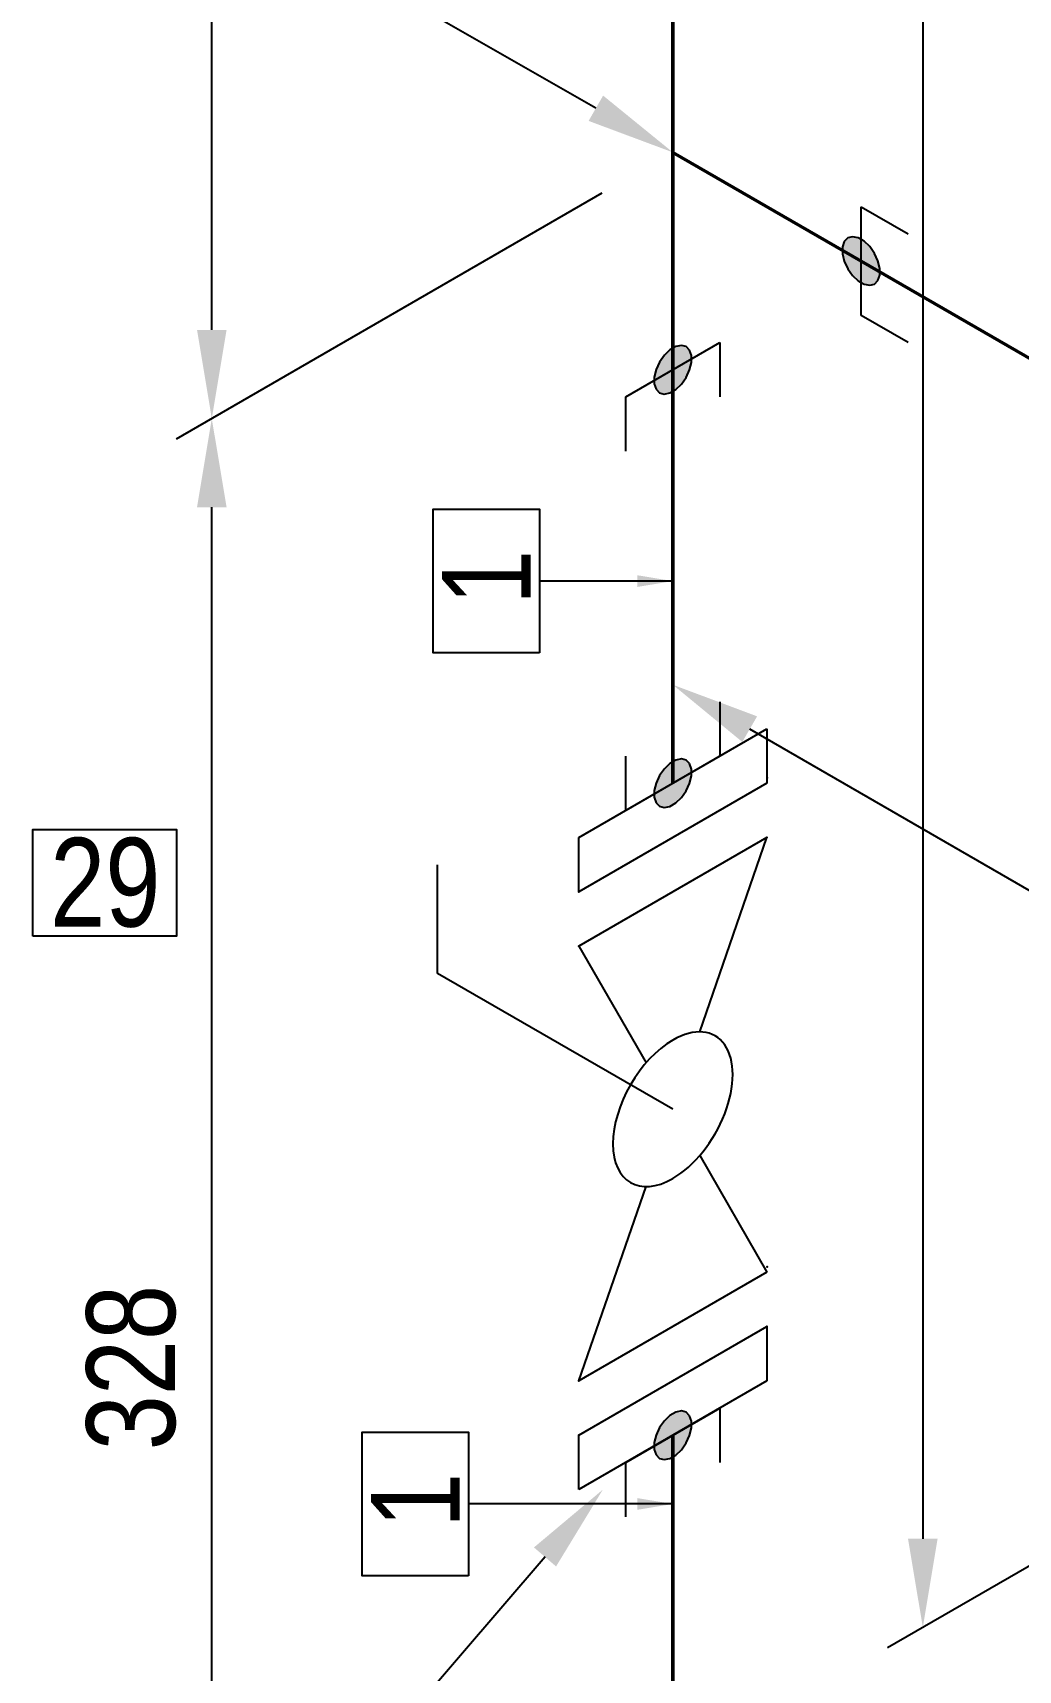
# Model space of a CAD drawing. Header units: millimetres. Extents: x 0 to 594, y 0 to 420.
# Drawn here: x 131.22 to 158.99, y 185.31 to 231.45 of the extents above; entities that cross this region are included whole.
import ezdxf
from ezdxf import colors
from ezdxf.entities.mleader import LeaderData, LeaderLine
from ezdxf.enums import TextEntityAlignment as Align
from ezdxf.math import Vec2, Vec3

# ---------------------------------------------------------------- set-up
doc = ezdxf.new("R2010")
doc.units = ezdxf.units.MM
doc.header["$LTSCALE"] = 0.25
for name, color, linetype in [('밸브', 4, 'Continuous'), ('용접', 1, 'Continuous'), ('주석', 7, 'Continuous'), ('치수', 1, 'Continuous')]:
    doc.layers.add(name, color=color, linetype=linetype)
doc.layers.add('파이프 작은 보어', color=30, linetype='Continuous', lineweight=50)
doc.styles.add('AdskIsoAnnotation', font='arial.ttf', dxfattribs={"width": 0.8, "height": 1})
doc.styles.add('AdskIsoMetric', font='arial.ttf', dxfattribs={"width": 0.8, "height": 2.5})
doc.styles.add('AdskIsoMetric-30', font='arial.ttf', dxfattribs={"width": 0.8, "height": 2.5})
doc.styles.get("Standard").update_dxf_attribs({"font": 'arial.ttf'})
doc.dimstyles.new('AdskIsoMetric', dxfattribs={"dimtxt": 2.5, "dimasz": 2.5, "dimexe": 1, "dimexo": 2, "dimgap": 0.8, "dimtad": 1, "dimdec": 0, "dimrnd": 1, "dimzin": 0, "dimdsep": 46, "dimtxsty": 'AdskIsoMetric', "dimcen": 0, "dimclrt": 7, "dimadec": 0, "dimazin": 0, "dimtfac": 1, "dimtdec": 0, "dimtmove": 1, "dimatfit": 3, "dimfxl": 0, "dimfrac": 2, "dimtolj": 1, "dimtzin": 0, "dimarcsym": 0})

# ---------------------------------------------------------------- blocks, each defined once
blk = doc.blocks.new('개스킷-2-IsoRight')
at = {"color": 0, "linetype": 'ByBlock', "lineweight": -2, "extrusion": (-1, 0, 0)}
for p in [(-0.0529, 0.2347), (0.0442, 0.1786), (-0.0442, -0.1786), (0.0442, -0.2296)]:
    blk.add_point(p, dxfattribs=at)
blk = doc.blocks.new('플랜지-2-IsoRight')
at = {"color": 0, "linetype": 'ByBlock', "lineweight": -2}
blk.add_wipeout([(0.0442, -0.2296), (-0.0442, -0.1786), (-0.0442, 0.2296), (0.0442, 0.1786)], dxfattribs=at)
at = {"color": 0, "linetype": 'ByBlock', "lineweight": -2, "extrusion": (-0.707107, -0.408248, 0.57735)}
for p, q in [((-0.0442, -0.1786), (-0.0442, 0.2296)), ((-0.0442, 0.2296), (0.0442, 0.1786)), ((0.0442, 0.1786), (0.0442, -0.2296)), ((0.0442, -0.2296), (-0.0442, -0.1786))]:
    blk.add_line(p, q, dxfattribs=at)
at = {"color": 0, "linetype": 'ByBlock', "lineweight": -2}
blk.add_wipeout([(0.0442, -0.2296), (-0.0442, -0.1786), (-0.0442, 0.2296), (0.0442, 0.1786)], dxfattribs=at)
at = {"color": 0, "linetype": 'ByBlock', "lineweight": -2, "extrusion": (-0.707107, -0.408248, 0.57735)}
for p, q in [((-0.0442, -0.1786), (-0.0442, 0.2296)), ((-0.0442, 0.2296), (0.0442, 0.1786)), ((0.0442, 0.1786), (0.0442, -0.2296)), ((0.0442, -0.2296), (-0.0442, -0.1786))]:
    blk.add_line(p, q, dxfattribs=at)
blk = doc.blocks.new('볼 밸브-2-IsoRight')
at = {"color": 0, "linetype": 'ByBlock', "lineweight": -2, "extrusion": (-0.707107, -0.408248, 0.57735)}
for p, q in [((-0.3536, 0), (-0.3536, 0.4082)), ((-0.3536, 0.4082), (-0.1006, 0.1163)), ((-0.1006, -0.0002), (-0.3536, 0)), ((0.3536, 0), (0.1007, -0.0001)), ((0.3536, -0.4082), (0.3536, 0)), ((0.1125, -0.065), (0.1125, -0.065)), ((0.1006, -0.1163), (0.3536, -0.4082))]:
    blk.add_line(p, q, dxfattribs=at)
at = {"linetype": 'ByBlock'}
for start_param, end_param in [(-2.356194, 0.785398), (0.785398, 3.926991)]:
    blk.add_ellipse((0, 0), major_axis=(-0.0796, 0.1378), ratio=0.57735, start_param=start_param, end_param=end_param, dxfattribs=at)
blk = doc.blocks.new('Operator_Lever-2-IsoLeft')
at = {"color": 0, "linetype": 'ByBlock', "lineweight": -2, "extrusion": (0, -0.816497, -0.57735)}
for p, q in [((0, 0), (0.4419, 0.2552)), ((0.4419, 0.2552), (0.6187, 0.1531))]:
    blk.add_line(p, q, dxfattribs=at)
blk = doc.blocks.new('*D88')
at = {"layer": 'Defpoints', "color": 0}
for p in [(149.258, 228.079), (136.267, 220.579), (149.258, 177.223)]:
    blk.add_point(p, dxfattribs=at)
at = {"layer": '치수', "color": 0, "lineweight": -2}
for p, q in [((147.258, 226.925), (135.267, 220.002)), ((136.267, 172.223), (136.267, 218.079)), ((147.258, 176.068), (135.267, 169.145))]:
    blk.add_line(p, q, dxfattribs=at)
at = {"layer": '치수', "color": 0}
for points in [[(135.851, 218.079), (136.684, 218.079), (136.267, 220.579)], [(135.851, 172.223), (136.684, 172.223), (136.267, 169.723)]]:
    blk.add_solid(points, dxfattribs=at)
at = {"layer": '치수', "color": 7, "insert": (134, 193.842), "char_height": 2.5, "attachment_point": 5, "rotation": 90, "style": 'AdskIsoMetric-30'}
blk.add_mtext('\\A1;328', dxfattribs=at)
blk = doc.blocks.new('*D89')
at = {"layer": 'Defpoints', "color": 0}
for p in [(149.258, 261.162), (136.267, 253.662), (149.258, 228.079)]:
    blk.add_point(p, dxfattribs=at)
at = {"layer": '치수', "color": 0, "lineweight": -2}
for p, q in [((147.258, 260.007), (135.267, 253.085)), ((136.267, 223.079), (136.267, 251.162)), ((147.258, 226.925), (135.267, 220.002))]:
    blk.add_line(p, q, dxfattribs=at)
at = {"layer": '치수', "color": 0}
for points in [[(135.851, 251.162), (136.684, 251.162), (136.267, 253.662)], [(135.851, 223.079), (136.684, 223.079), (136.267, 220.579)]]:
    blk.add_solid(points, dxfattribs=at)
at = {"layer": '치수', "color": 7, "insert": (134.022, 235.825), "char_height": 2.5, "attachment_point": 5, "rotation": 90, "style": 'AdskIsoMetric-30'}
blk.add_mtext('\\A1;227', dxfattribs=at)
blk = doc.blocks.new('*D90')
at = {"layer": 'Defpoints', "color": 0}
for p in [(149.258, 228.079), (149.258, 213.079), (177.95, 211.514)]:
    blk.add_point(p, dxfattribs=at)
at = {"layer": '치수', "color": 0, "lineweight": -2}
for p, q in [((175.785, 197.764), (151.423, 211.829)), ((163.604, 204.796), (164.385, 197.17)), ((164.385, 197.17), (165.771, 196.37))]:
    blk.add_line(p, q, dxfattribs=at)
at = {"layer": '치수', "color": 0}
for points in [[(151.631, 212.19), (151.214, 211.468), (149.258, 213.079)], [(175.994, 198.124), (175.577, 197.403), (177.95, 196.514)]]:
    blk.add_solid(points, dxfattribs=at)
at = {"layer": '치수', "color": 7, "insert": (168.44, 194.829), "char_height": 2.5, "attachment_point": 5, "rotation": 330, "style": 'AdskIsoMetric-30'}
blk.add_mtext('\\A1;359', dxfattribs=at)
blk = doc.blocks.new('*D114')
at = {"layer": 'Defpoints', "color": 0}
for p in [(177.95, 313.117), (174.415, 196.979), (156.3, 186.521)]:
    blk.add_point(p, dxfattribs=at)
at = {"layer": '치수', "color": 0, "lineweight": -2}
for p, q in [((175.95, 311.962), (155.3, 300.039)), ((156.3, 298.117), (156.3, 189.021)), ((172.415, 195.825), (155.3, 185.943))]:
    blk.add_line(p, q, dxfattribs=at)
at = {"layer": '치수', "color": 0}
for points in [[(155.883, 298.117), (156.716, 298.117), (156.3, 300.617)], [(155.883, 189.021), (156.716, 189.021), (156.3, 186.521)]]:
    blk.add_solid(points, dxfattribs=at)
at = {"layer": '치수', "color": 7, "insert": (154.033, 242.26), "char_height": 2.5, "attachment_point": 5, "rotation": 90, "style": 'AdskIsoMetric-30'}
blk.add_mtext('\\A1;1885', dxfattribs=at)
blk = doc.blocks.new('티-3-Iso2DSkew0')
at = {"color": 0, "linetype": 'ByBlock', "lineweight": -2, "extrusion": (0.707107, 0.408248, -0.57735)}
for p, q in [((0, 0), (0, 6.124)), ((0, -6.124), (0, 0)), ((0, 0), (5.303, -3.062))]:
    blk.add_line(p, q, dxfattribs=at)
blk = doc.blocks.new('SocketWeld-2-IsoRight')
blk.add_hatch(color=256).paths.add_polyline_path([(0.0055, -0.0435), (0.0057, -0.0436), (0.006, -0.0436), (0.0062, -0.0436), (0.0064, -0.0437), (0.0066, -0.0437), (0.0068, -0.0438), (0.007, -0.0438), (0.0072, -0.0439), (0.0075, -0.0439), (0.0077, -0.0439), (0.0079, -0.044), (0.0081, -0.044), (0.0083, -0.0441), (0.0085, -0.0441), (0.0088, -0.0442), (0.009, -0.0442), (0.0092, -0.0443), (0.0094, -0.0443), (0.0096, -0.0443), (0.0098, -0.0444), (0.01, -0.0444), (0.0103, -0.0445), (0.0105, -0.0445), (0.0107, -0.0446), (0.0109, -0.0446), (0.0111, -0.0446), (0.0113, -0.0447), (0.0115, -0.0447), (0.0118, -0.0448), (0.012, -0.0448), (0.0122, -0.0449), (0.0124, -0.0449), (0.0126, -0.0449), (0.0128, -0.045), (0.013, -0.045), (0.0133, -0.0451), (0.0135, -0.0451), (0.0137, -0.0452), (0.0139, -0.0452), (0.0141, -0.0453), (0.0143, -0.0453), (0.0145, -0.0453), (0.0148, -0.0454), (0.015, -0.0454), (0.0152, -0.0455), (0.0154, -0.0455), (0.0156, -0.0456), (0.0158, -0.0456), (0.0161, -0.0456), (0.0161, -0.0456), (0.0162, -0.0456), (0.0164, -0.0455), (0.0166, -0.0455), (0.0168, -0.0455), (0.017, -0.0454), (0.0171, -0.0454), (0.0173, -0.0453), (0.0175, -0.0453), (0.0177, -0.0452), (0.0179, -0.0452), (0.0181, -0.0451), (0.0182, -0.0451), (0.0184, -0.045), (0.0186, -0.045), (0.0188, -0.0449), (0.019, -0.0449), (0.0192, -0.0448), (0.0193, -0.0448), (0.0195, -0.0447), (0.0197, -0.0447), (0.0199, -0.0446), (0.0201, -0.0446), (0.0203, -0.0445), (0.0204, -0.0445), (0.0206, -0.0444), (0.0208, -0.0444), (0.021, -0.0444), (0.0212, -0.0443), (0.0213, -0.0443), (0.0215, -0.0442), (0.0217, -0.0442), (0.0219, -0.0441), (0.0221, -0.0441), (0.0223, -0.044), (0.0224, -0.044), (0.0226, -0.0439), (0.0228, -0.0439), (0.023, -0.0438), (0.0232, -0.0438), (0.0234, -0.0437), (0.0235, -0.0437), (0.0237, -0.0436), (0.0239, -0.0436), (0.0241, -0.0435), (0.0243, -0.0435), (0.0245, -0.0434), (0.0246, -0.0434), (0.0248, -0.0433), (0.025, -0.0433), (0.025, -0.0433), (0.0251, -0.0432), (0.0253, -0.043), (0.0254, -0.0429), (0.0255, -0.0428), (0.0257, -0.0426), (0.0258, -0.0425), (0.0259, -0.0424), (0.0261, -0.0422), (0.0262, -0.0421), (0.0263, -0.042), (0.0265, -0.0418), (0.0266, -0.0417), (0.0267, -0.0416), (0.0269, -0.0414), (0.027, -0.0413), (0.0271, -0.0412), (0.0273, -0.041), (0.0274, -0.0409), (0.0275, -0.0408), (0.0277, -0.0406), (0.0278, -0.0405), (0.0279, -0.0403), (0.0281, -0.0402), (0.0282, -0.0401), (0.0283, -0.0399), (0.0284, -0.0398), (0.0286, -0.0397), (0.0287, -0.0395), (0.0288, -0.0394), (0.029, -0.0393), (0.0291, -0.0391), (0.0292, -0.039), (0.0294, -0.0389), (0.0295, -0.0387), (0.0296, -0.0386), (0.0298, -0.0385), (0.0299, -0.0383), (0.03, -0.0382), (0.0302, -0.0381), (0.0303, -0.0379), (0.0304, -0.0378), (0.0306, -0.0377), (0.0307, -0.0375), (0.0308, -0.0374), (0.031, -0.0373), (0.0311, -0.0371), (0.0312, -0.037), (0.0314, -0.0369), (0.0315, -0.0367), (0.0315, -0.0367), (0.0316, -0.0365), (0.0316, -0.0363), (0.0317, -0.0361), (0.0318, -0.0359), (0.0319, -0.0357), (0.0319, -0.0355), (0.032, -0.0353), (0.0321, -0.0351), (0.0321, -0.0349), (0.0322, -0.0346), (0.0323, -0.0344), (0.0323, -0.0342), (0.0324, -0.034), (0.0325, -0.0338), (0.0325, -0.0336), (0.0326, -0.0334), (0.0327, -0.0332), (0.0328, -0.033), (0.0328, -0.0328), (0.0329, -0.0326), (0.033, -0.0324), (0.033, -0.0322), (0.0331, -0.0319), (0.0332, -0.0317), (0.0332, -0.0315), (0.0333, -0.0313), (0.0334, -0.0311), (0.0335, -0.0309), (0.0335, -0.0307), (0.0336, -0.0305), (0.0337, -0.0303), (0.0337, -0.0301), (0.0338, -0.0299), (0.0339, -0.0297), (0.0339, -0.0295), (0.034, -0.0292), (0.0341, -0.029), (0.0342, -0.0288), (0.0342, -0.0286), (0.0343, -0.0284), (0.0344, -0.0282), (0.0344, -0.028), (0.0345, -0.0278), (0.0346, -0.0276), (0.0346, -0.0274), (0.0347, -0.0272), (0.0348, -0.027), (0.0349, -0.0268), (0.0349, -0.0265), (0.0349, -0.0265), (0.0349, -0.0263), (0.0349, -0.026), (0.0349, -0.0258), (0.0349, -0.0255), (0.0349, -0.0252), (0.0349, -0.025), (0.0349, -0.0247), (0.0349, -0.0245), (0.0349, -0.0242), (0.0349, -0.0239), (0.0349, -0.0237), (0.0349, -0.0234), (0.0349, -0.0232), (0.0349, -0.0229), (0.0349, -0.0226), (0.0349, -0.0224), (0.0349, -0.0221), (0.0349, -0.0219), (0.0349, -0.0216), (0.0349, -0.0213), (0.0349, -0.0211), (0.0349, -0.0208), (0.0349, -0.0206), (0.0349, -0.0203), (0.0349, -0.02), (0.0349, -0.0198), (0.0349, -0.0195), (0.0349, -0.0192), (0.0349, -0.019), (0.0349, -0.0187), (0.0349, -0.0185), (0.0349, -0.0182), (0.0349, -0.0179), (0.0349, -0.0177), (0.0349, -0.0174), (0.0349, -0.0172), (0.0349, -0.0169), (0.0349, -0.0166), (0.0349, -0.0164), (0.0349, -0.0161), (0.0349, -0.0159), (0.0349, -0.0156), (0.0349, -0.0153), (0.0349, -0.0151), (0.0349, -0.0148), (0.0349, -0.0146), (0.0349, -0.0143), (0.0349, -0.014), (0.0349, -0.0138), (0.0349, -0.0138), (0.0349, -0.0135), (0.0348, -0.0132), (0.0347, -0.0129), (0.0346, -0.0126), (0.0346, -0.0123), (0.0345, -0.012), (0.0344, -0.0118), (0.0344, -0.0115), (0.0343, -0.0112), (0.0342, -0.0109), (0.0342, -0.0106), (0.0341, -0.0103), (0.034, -0.01), (0.0339, -0.0097), (0.0339, -0.0095), (0.0338, -0.0092), (0.0337, -0.0089), (0.0337, -0.0086), (0.0336, -0.0083), (0.0335, -0.008), (0.0335, -0.0077), (0.0334, -0.0074), (0.0333, -0.0071), (0.0332, -0.0069), (0.0332, -0.0066), (0.0331, -0.0063), (0.033, -0.006), (0.033, -0.0057), (0.0329, -0.0054), (0.0328, -0.0051), (0.0328, -0.0048), (0.0327, -0.0046), (0.0326, -0.0043), (0.0325, -0.004), (0.0325, -0.0037), (0.0324, -0.0034), (0.0323, -0.0031), (0.0323, -0.0028), (0.0322, -0.0025), (0.0321, -0.0022), (0.0321, -0.002), (0.032, -0.0017), (0.0319, -0.0014), (0.0319, -0.0011), (0.0318, -0.0008), (0.0317, -0.0005), (0.0316, -0.0002), (0.0316, 0.0001), (0.0315, 0.0003), (0.0315, 0.0003), (0.0314, 0.0006), (0.0312, 0.0009), (0.0311, 0.0012), (0.031, 0.0015), (0.0308, 0.0018), (0.0307, 0.0021), (0.0306, 0.0024), (0.0304, 0.0026), (0.0303, 0.0029), (0.0302, 0.0032), (0.03, 0.0035), (0.0299, 0.0038), (0.0298, 0.0041), (0.0296, 0.0044), (0.0295, 0.0047), (0.0294, 0.0049), (0.0292, 0.0052), (0.0291, 0.0055), (0.029, 0.0058), (0.0288, 0.0061), (0.0287, 0.0064), (0.0286, 0.0067), (0.0284, 0.007), (0.0283, 0.0072), (0.0282, 0.0075), (0.0281, 0.0078), (0.0279, 0.0081), (0.0278, 0.0084), (0.0277, 0.0087), (0.0275, 0.009), (0.0274, 0.0093), (0.0273, 0.0095), (0.0271, 0.0098), (0.027, 0.0101), (0.0269, 0.0104), (0.0267, 0.0107), (0.0266, 0.011), (0.0265, 0.0113), (0.0263, 0.0116), (0.0262, 0.0118), (0.0261, 0.0121), (0.0259, 0.0124), (0.0258, 0.0127), (0.0257, 0.013), (0.0255, 0.0133), (0.0254, 0.0136), (0.0253, 0.0139), (0.0251, 0.0141), (0.025, 0.0144), (0.025, 0.0144), (0.0248, 0.0147), (0.0246, 0.015), (0.0245, 0.0152), (0.0243, 0.0155), (0.0241, 0.0157), (0.0239, 0.016), (0.0237, 0.0162), (0.0235, 0.0165), (0.0234, 0.0168), (0.0232, 0.017), (0.023, 0.0173), (0.0228, 0.0175), (0.0226, 0.0178), (0.0224, 0.0181), (0.0223, 0.0183), (0.0221, 0.0186), (0.0219, 0.0188), (0.0217, 0.0191), (0.0215, 0.0193), (0.0213, 0.0196), (0.0212, 0.0199), (0.021, 0.0201), (0.0208, 0.0204), (0.0206, 0.0206), (0.0204, 0.0209), (0.0203, 0.0212), (0.0201, 0.0214), (0.0199, 0.0217), (0.0197, 0.0219), (0.0195, 0.0222), (0.0193, 0.0225), (0.0192, 0.0227), (0.019, 0.023), (0.0188, 0.0232), (0.0186, 0.0235), (0.0184, 0.0237), (0.0182, 0.024), (0.0181, 0.0243), (0.0179, 0.0245), (0.0177, 0.0248), (0.0175, 0.025), (0.0173, 0.0253), (0.0171, 0.0256), (0.017, 0.0258), (0.0168, 0.0261), (0.0166, 0.0263), (0.0164, 0.0266), (0.0162, 0.0268), (0.0161, 0.0271), (0.0161, 0.0271), (0.0158, 0.0273), (0.0156, 0.0275), (0.0154, 0.0277), (0.0152, 0.0279), (0.015, 0.0281), (0.0148, 0.0283), (0.0145, 0.0285), (0.0143, 0.0287), (0.0141, 0.0289), (0.0139, 0.0292), (0.0137, 0.0294), (0.0135, 0.0296), (0.0133, 0.0298), (0.013, 0.03), (0.0128, 0.0302), (0.0126, 0.0304), (0.0124, 0.0306), (0.0122, 0.0308), (0.012, 0.031), (0.0118, 0.0312), (0.0115, 0.0314), (0.0113, 0.0316), (0.0111, 0.0318), (0.0109, 0.032), (0.0107, 0.0322), (0.0105, 0.0324), (0.0103, 0.0326), (0.01, 0.0328), (0.0098, 0.033), (0.0096, 0.0332), (0.0094, 0.0334), (0.0092, 0.0337), (0.009, 0.0339), (0.0088, 0.0341), (0.0085, 0.0343), (0.0083, 0.0345), (0.0081, 0.0347), (0.0079, 0.0349), (0.0077, 0.0351), (0.0075, 0.0353), (0.0072, 0.0355), (0.007, 0.0357), (0.0068, 0.0359), (0.0066, 0.0361), (0.0064, 0.0363), (0.0062, 0.0365), (0.006, 0.0367), (0.0057, 0.0369), (0.0055, 0.0371), (0.0055, 0.0371), (0.0053, 0.0373), (0.0051, 0.0374), (0.0049, 0.0375), (0.0046, 0.0377), (0.0044, 0.0378), (0.0042, 0.0379), (0.004, 0.038), (0.0037, 0.0382), (0.0035, 0.0383), (0.0033, 0.0384), (0.003, 0.0386), (0.0028, 0.0387), (0.0026, 0.0388), (0.0024, 0.039), (0.0021, 0.0391), (0.0019, 0.0392), (0.0017, 0.0393), (0.0015, 0.0395), (0.0012, 0.0396), (0.001, 0.0397), (0.0008, 0.0399), (0.0006, 0.04), (0.0003, 0.0401), (0.0001, 0.0403), (-0.0001, 0.0404), (-0.0003, 0.0405), (-0.0006, 0.0406), (-0.0008, 0.0408), (-0.001, 0.0409), (-0.0012, 0.041), (-0.0015, 0.0412), (-0.0017, 0.0413), (-0.0019, 0.0414), (-0.0021, 0.0416), (-0.0024, 0.0417), (-0.0026, 0.0418), (-0.0028, 0.042), (-0.003, 0.0421), (-0.0033, 0.0422), (-0.0035, 0.0423), (-0.0037, 0.0425), (-0.004, 0.0426), (-0.0042, 0.0427), (-0.0044, 0.0429), (-0.0046, 0.043), (-0.0049, 0.0431), (-0.0051, 0.0433), (-0.0053, 0.0434), (-0.0055, 0.0435), (-0.0055, 0.0435), (-0.0057, 0.0436), (-0.006, 0.0436), (-0.0062, 0.0436), (-0.0064, 0.0437), (-0.0066, 0.0437), (-0.0068, 0.0438), (-0.007, 0.0438), (-0.0072, 0.0439), (-0.0075, 0.0439), (-0.0077, 0.0439), (-0.0079, 0.044), (-0.0081, 0.044), (-0.0083, 0.0441), (-0.0085, 0.0441), (-0.0088, 0.0442), (-0.009, 0.0442), (-0.0092, 0.0443), (-0.0094, 0.0443), (-0.0096, 0.0443), (-0.0098, 0.0444), (-0.01, 0.0444), (-0.0103, 0.0445), (-0.0105, 0.0445), (-0.0107, 0.0446), (-0.0109, 0.0446), (-0.0111, 0.0446), (-0.0113, 0.0447), (-0.0115, 0.0447), (-0.0118, 0.0448), (-0.012, 0.0448), (-0.0122, 0.0449), (-0.0124, 0.0449), (-0.0126, 0.0449), (-0.0128, 0.045), (-0.013, 0.045), (-0.0133, 0.0451), (-0.0135, 0.0451), (-0.0137, 0.0452), (-0.0139, 0.0452), (-0.0141, 0.0453), (-0.0143, 0.0453), (-0.0145, 0.0453), (-0.0148, 0.0454), (-0.015, 0.0454), (-0.0152, 0.0455), (-0.0154, 0.0455), (-0.0156, 0.0456), (-0.0158, 0.0456), (-0.0161, 0.0456), (-0.0161, 0.0456), (-0.0162, 0.0456), (-0.0164, 0.0455), (-0.0166, 0.0455), (-0.0168, 0.0455), (-0.017, 0.0454), (-0.0171, 0.0454), (-0.0173, 0.0453), (-0.0175, 0.0453), (-0.0177, 0.0452), (-0.0179, 0.0452), (-0.0181, 0.0451), (-0.0182, 0.0451), (-0.0184, 0.045), (-0.0186, 0.045), (-0.0188, 0.0449), (-0.019, 0.0449), (-0.0192, 0.0448), (-0.0193, 0.0448), (-0.0195, 0.0447), (-0.0197, 0.0447), (-0.0199, 0.0446), (-0.0201, 0.0446), (-0.0203, 0.0445), (-0.0204, 0.0445), (-0.0206, 0.0444), (-0.0208, 0.0444), (-0.021, 0.0444), (-0.0212, 0.0443), (-0.0213, 0.0443), (-0.0215, 0.0442), (-0.0217, 0.0442), (-0.0219, 0.0441), (-0.0221, 0.0441), (-0.0223, 0.044), (-0.0224, 0.044), (-0.0226, 0.0439), (-0.0228, 0.0439), (-0.023, 0.0438), (-0.0232, 0.0438), (-0.0234, 0.0437), (-0.0235, 0.0437), (-0.0237, 0.0436), (-0.0239, 0.0436), (-0.0241, 0.0435), (-0.0243, 0.0435), (-0.0245, 0.0434), (-0.0246, 0.0434), (-0.0248, 0.0433), (-0.025, 0.0433), (-0.025, 0.0433), (-0.0251, 0.0432), (-0.0253, 0.043), (-0.0254, 0.0429), (-0.0255, 0.0428), (-0.0257, 0.0426), (-0.0258, 0.0425), (-0.0259, 0.0424), (-0.0261, 0.0422), (-0.0262, 0.0421), (-0.0263, 0.042), (-0.0265, 0.0418), (-0.0266, 0.0417), (-0.0267, 0.0416), (-0.0269, 0.0414), (-0.027, 0.0413), (-0.0271, 0.0412), (-0.0273, 0.041), (-0.0274, 0.0409), (-0.0275, 0.0408), (-0.0277, 0.0406), (-0.0278, 0.0405), (-0.0279, 0.0403), (-0.0281, 0.0402), (-0.0282, 0.0401), (-0.0283, 0.0399), (-0.0284, 0.0398), (-0.0286, 0.0397), (-0.0287, 0.0395), (-0.0288, 0.0394), (-0.029, 0.0393), (-0.0291, 0.0391), (-0.0292, 0.039), (-0.0294, 0.0389), (-0.0295, 0.0387), (-0.0296, 0.0386), (-0.0298, 0.0385), (-0.0299, 0.0383), (-0.03, 0.0382), (-0.0302, 0.0381), (-0.0303, 0.0379), (-0.0304, 0.0378), (-0.0306, 0.0377), (-0.0307, 0.0375), (-0.0308, 0.0374), (-0.031, 0.0373), (-0.0311, 0.0371), (-0.0312, 0.037), (-0.0314, 0.0369), (-0.0315, 0.0367), (-0.0315, 0.0367), (-0.0316, 0.0365), (-0.0316, 0.0363), (-0.0317, 0.0361), (-0.0318, 0.0359), (-0.0319, 0.0357), (-0.0319, 0.0355), (-0.032, 0.0353), (-0.0321, 0.0351), (-0.0321, 0.0349), (-0.0322, 0.0346), (-0.0323, 0.0344), (-0.0323, 0.0342), (-0.0324, 0.034), (-0.0325, 0.0338), (-0.0325, 0.0336), (-0.0326, 0.0334), (-0.0327, 0.0332), (-0.0328, 0.033), (-0.0328, 0.0328), (-0.0329, 0.0326), (-0.033, 0.0324), (-0.033, 0.0322), (-0.0331, 0.0319), (-0.0332, 0.0317), (-0.0332, 0.0315), (-0.0333, 0.0313), (-0.0334, 0.0311), (-0.0335, 0.0309), (-0.0335, 0.0307), (-0.0336, 0.0305), (-0.0337, 0.0303), (-0.0337, 0.0301), (-0.0338, 0.0299), (-0.0339, 0.0297), (-0.0339, 0.0295), (-0.034, 0.0292), (-0.0341, 0.029), (-0.0342, 0.0288), (-0.0342, 0.0286), (-0.0343, 0.0284), (-0.0344, 0.0282), (-0.0344, 0.028), (-0.0345, 0.0278), (-0.0346, 0.0276), (-0.0346, 0.0274), (-0.0347, 0.0272), (-0.0348, 0.027), (-0.0349, 0.0268), (-0.0349, 0.0265), (-0.0349, 0.0265), (-0.0349, 0.0263), (-0.0349, 0.026), (-0.0349, 0.0258), (-0.0349, 0.0255), (-0.0349, 0.0252), (-0.0349, 0.025), (-0.0349, 0.0247), (-0.0349, 0.0245), (-0.0349, 0.0242), (-0.0349, 0.0239), (-0.0349, 0.0237), (-0.0349, 0.0234), (-0.0349, 0.0232), (-0.0349, 0.0229), (-0.0349, 0.0226), (-0.0349, 0.0224), (-0.0349, 0.0221), (-0.0349, 0.0219), (-0.0349, 0.0216), (-0.0349, 0.0213), (-0.0349, 0.0211), (-0.0349, 0.0208), (-0.0349, 0.0206), (-0.0349, 0.0203), (-0.0349, 0.02), (-0.0349, 0.0198), (-0.0349, 0.0195), (-0.0349, 0.0192), (-0.0349, 0.019), (-0.0349, 0.0187), (-0.0349, 0.0185), (-0.0349, 0.0182), (-0.0349, 0.0179), (-0.0349, 0.0177), (-0.0349, 0.0174), (-0.0349, 0.0172), (-0.0349, 0.0169), (-0.0349, 0.0166), (-0.0349, 0.0164), (-0.0349, 0.0161), (-0.0349, 0.0159), (-0.0349, 0.0156), (-0.0349, 0.0153), (-0.0349, 0.0151), (-0.0349, 0.0148), (-0.0349, 0.0146), (-0.0349, 0.0143), (-0.0349, 0.014), (-0.0349, 0.0138), (-0.0349, 0.0138), (-0.0349, 0.0135), (-0.0348, 0.0132), (-0.0347, 0.0129), (-0.0346, 0.0126), (-0.0346, 0.0123), (-0.0345, 0.012), (-0.0344, 0.0118), (-0.0344, 0.0115), (-0.0343, 0.0112), (-0.0342, 0.0109), (-0.0342, 0.0106), (-0.0341, 0.0103), (-0.034, 0.01), (-0.0339, 0.0097), (-0.0339, 0.0095), (-0.0338, 0.0092), (-0.0337, 0.0089), (-0.0337, 0.0086), (-0.0336, 0.0083), (-0.0335, 0.008), (-0.0335, 0.0077), (-0.0334, 0.0074), (-0.0333, 0.0071), (-0.0332, 0.0069), (-0.0332, 0.0066), (-0.0331, 0.0063), (-0.033, 0.006), (-0.033, 0.0057), (-0.0329, 0.0054), (-0.0328, 0.0051), (-0.0328, 0.0048), (-0.0327, 0.0046), (-0.0326, 0.0043), (-0.0325, 0.004), (-0.0325, 0.0037), (-0.0324, 0.0034), (-0.0323, 0.0031), (-0.0323, 0.0028), (-0.0322, 0.0025), (-0.0321, 0.0022), (-0.0321, 0.002), (-0.032, 0.0017), (-0.0319, 0.0014), (-0.0319, 0.0011), (-0.0318, 0.0008), (-0.0317, 0.0005), (-0.0316, 0.0002), (-0.0316, -0.0001), (-0.0315, -0.0003), (-0.0315, -0.0003), (-0.0314, -0.0006), (-0.0312, -0.0009), (-0.0311, -0.0012), (-0.031, -0.0015), (-0.0308, -0.0018), (-0.0307, -0.0021), (-0.0306, -0.0024), (-0.0304, -0.0026), (-0.0303, -0.0029), (-0.0302, -0.0032), (-0.03, -0.0035), (-0.0299, -0.0038), (-0.0298, -0.0041), (-0.0296, -0.0044), (-0.0295, -0.0047), (-0.0294, -0.0049), (-0.0292, -0.0052), (-0.0291, -0.0055), (-0.029, -0.0058), (-0.0288, -0.0061), (-0.0287, -0.0064), (-0.0286, -0.0067), (-0.0284, -0.007), (-0.0283, -0.0072), (-0.0282, -0.0075), (-0.0281, -0.0078), (-0.0279, -0.0081), (-0.0278, -0.0084), (-0.0277, -0.0087), (-0.0275, -0.009), (-0.0274, -0.0093), (-0.0273, -0.0095), (-0.0271, -0.0098), (-0.027, -0.0101), (-0.0269, -0.0104), (-0.0267, -0.0107), (-0.0266, -0.011), (-0.0265, -0.0113), (-0.0263, -0.0116), (-0.0262, -0.0118), (-0.0261, -0.0121), (-0.0259, -0.0124), (-0.0258, -0.0127), (-0.0257, -0.013), (-0.0255, -0.0133), (-0.0254, -0.0136), (-0.0253, -0.0139), (-0.0251, -0.0141), (-0.025, -0.0144), (-0.025, -0.0144), (-0.0248, -0.0147), (-0.0246, -0.015), (-0.0245, -0.0152), (-0.0243, -0.0155), (-0.0241, -0.0157), (-0.0239, -0.016), (-0.0237, -0.0162), (-0.0235, -0.0165), (-0.0234, -0.0168), (-0.0232, -0.017), (-0.023, -0.0173), (-0.0228, -0.0175), (-0.0226, -0.0178), (-0.0224, -0.0181), (-0.0223, -0.0183), (-0.0221, -0.0186), (-0.0219, -0.0188), (-0.0217, -0.0191), (-0.0215, -0.0193), (-0.0213, -0.0196), (-0.0212, -0.0199), (-0.021, -0.0201), (-0.0208, -0.0204), (-0.0206, -0.0206), (-0.0204, -0.0209), (-0.0203, -0.0212), (-0.0201, -0.0214), (-0.0199, -0.0217), (-0.0197, -0.0219), (-0.0195, -0.0222), (-0.0193, -0.0225), (-0.0192, -0.0227), (-0.019, -0.023), (-0.0188, -0.0232), (-0.0186, -0.0235), (-0.0184, -0.0237), (-0.0182, -0.024), (-0.0181, -0.0243), (-0.0179, -0.0245), (-0.0177, -0.0248), (-0.0175, -0.025), (-0.0173, -0.0253), (-0.0171, -0.0256), (-0.017, -0.0258), (-0.0168, -0.0261), (-0.0166, -0.0263), (-0.0164, -0.0266), (-0.0162, -0.0268), (-0.0161, -0.0271), (-0.0161, -0.0271), (-0.0158, -0.0273), (-0.0156, -0.0275), (-0.0154, -0.0277), (-0.0152, -0.0279), (-0.015, -0.0281), (-0.0148, -0.0283), (-0.0145, -0.0285), (-0.0143, -0.0287), (-0.0141, -0.0289), (-0.0139, -0.0292), (-0.0137, -0.0294), (-0.0135, -0.0296), (-0.0133, -0.0298), (-0.013, -0.03), (-0.0128, -0.0302), (-0.0126, -0.0304), (-0.0124, -0.0306), (-0.0122, -0.0308), (-0.012, -0.031), (-0.0118, -0.0312), (-0.0115, -0.0314), (-0.0113, -0.0316), (-0.0111, -0.0318), (-0.0109, -0.032), (-0.0107, -0.0322), (-0.0105, -0.0324), (-0.0103, -0.0326), (-0.01, -0.0328), (-0.0098, -0.033), (-0.0096, -0.0332), (-0.0094, -0.0334), (-0.0092, -0.0337), (-0.009, -0.0339), (-0.0088, -0.0341), (-0.0085, -0.0343), (-0.0083, -0.0345), (-0.0081, -0.0347), (-0.0079, -0.0349), (-0.0077, -0.0351), (-0.0075, -0.0353), (-0.0072, -0.0355), (-0.007, -0.0357), (-0.0068, -0.0359), (-0.0066, -0.0361), (-0.0064, -0.0363), (-0.0062, -0.0365), (-0.006, -0.0367), (-0.0057, -0.0369), (-0.0055, -0.0371), (-0.0055, -0.0371), (-0.0053, -0.0373), (-0.0051, -0.0374), (-0.0049, -0.0375), (-0.0046, -0.0377), (-0.0044, -0.0378), (-0.0042, -0.0379), (-0.004, -0.038), (-0.0037, -0.0382), (-0.0035, -0.0383), (-0.0033, -0.0384), (-0.003, -0.0386), (-0.0028, -0.0387), (-0.0026, -0.0388), (-0.0024, -0.039), (-0.0021, -0.0391), (-0.0019, -0.0392), (-0.0017, -0.0393), (-0.0015, -0.0395), (-0.0012, -0.0396), (-0.001, -0.0397), (-0.0008, -0.0399), (-0.0006, -0.04), (-0.0003, -0.0401), (-0.0001, -0.0403), (0.0001, -0.0404), (0.0003, -0.0405), (0.0006, -0.0406), (0.0008, -0.0408), (0.001, -0.0409), (0.0012, -0.041), (0.0015, -0.0412), (0.0017, -0.0413), (0.0019, -0.0414), (0.0021, -0.0416), (0.0024, -0.0417), (0.0026, -0.0418), (0.0028, -0.042), (0.003, -0.0421), (0.0033, -0.0422), (0.0035, -0.0423), (0.0037, -0.0425), (0.004, -0.0426), (0.0042, -0.0427), (0.0044, -0.0429), (0.0046, -0.043), (0.0049, -0.0431), (0.0051, -0.0433), (0.0053, -0.0434)], flags=0)
at = {"color": 0, "linetype": 'ByBlock', "lineweight": -2, "extrusion": (-0.707107, -0.408248, 0.57735)}
for p, q in [((-0.0884, 0.1531), (0, 0.1021)), ((0, 0.1021), (0, -0.1021)), ((-0.0315, 0.0367), (-0.0349, 0.0265)), ((-0.025, 0.0433), (-0.0315, 0.0367)), ((-0.0161, 0.0456), (-0.025, 0.0433)), ((-0.0055, 0.0435), (-0.0161, 0.0456)), ((0.0055, 0.0371), (-0.0055, 0.0435)), ((0.0161, 0.0271), (0.0055, 0.0371)), ((-0.0349, 0.0265), (-0.0349, 0.0138)), ((-0.0349, 0.0138), (-0.0315, -0.0003)), ((0.025, 0.0144), (0.0161, 0.0271)), ((0.0315, 0.0003), (0.025, 0.0144)), ((0.0349, -0.0138), (0.0315, 0.0003)), ((-0.0315, -0.0003), (-0.025, -0.0144)), ((-0.025, -0.0144), (-0.0161, -0.0271)), ((-0.0161, -0.0271), (-0.0055, -0.0371)), ((0.0315, -0.0367), (0.0349, -0.0265)), ((0.0349, -0.0265), (0.0349, -0.0138)), ((0, -0.1021), (-0.0884, -0.051)), ((-0.0055, -0.0371), (0.0055, -0.0435)), ((0.0055, -0.0435), (0.0161, -0.0456)), ((0.0161, -0.0456), (0.025, -0.0433)), ((0.025, -0.0433), (0.0315, -0.0367))]:
    blk.add_line(p, q, dxfattribs=at)
blk = doc.blocks.new('AnnoRect')
at = {"color": 0, "linetype": 'ByBlock', "lineweight": -2}
blk.add_wipeout([(-0.81, -0.6), (-0.81, 0.6), (0.81, 0.6), (0.81, -0.6)], dxfattribs=at)
blk.add_lwpolyline([(-0.81, -0.6), (-0.81, 0.6), (0.81, 0.6), (0.81, -0.6)], close=True, dxfattribs=at)
at = {"color": 0, "linetype": 'ByBlock', "lineweight": -2, "style": 'AdskIsoAnnotation', "width": 0.8}
blk.add_attdef('XX', text='', height=1, dxfattribs=at).set_placement((0, 0), align=Align.MIDDLE_CENTER)

msp = doc.modelspace()

# ---------------------------------------------------------------- linework, layer by layer
at = {"layer": '파이프 작은 보어'}
msp.add_lwpolyline([(171.8266, 215.049), (154.5609, 225.0174)], dxfattribs=at)

# ---------------------------------------------------------------- block references
at = {"layer": '밸브', "xscale": 15, "yscale": 15, "zscale": 15}
for name, p, rotation in [('개스킷-2-IsoRight', (149.2576, 208.0093), 299.9999999998074), ('플랜지-2-IsoRight', (149.2576, 192.7), 119.9999999986521)]:
    msp.add_blockref(name, p, dxfattribs=dict(at, rotation=rotation))
at = {"layer": '용접', "xscale": 15, "yscale": 15, "zscale": 15}
for p, rotation in [((154.5609, 225.0174), 180), ((149.2576, 221.9555), 119.9999896199833)]:
    msp.add_blockref('SocketWeld-2-IsoRight', p, dxfattribs=dict(at, rotation=rotation))
at = {"layer": '파이프 작은 보어'}
msp.add_blockref('티-3-Iso2DSkew0', (149.2576, 228.0792), dxfattribs=at)

# ---------------------------------------------------------------- dimensions: what is measured, and where the dimension line sits
at = {"layer": '치수'}
dim = msp.add_linear_dim(base=(136.2672, 253.6621), p1=(149.2576, 228.0792), p2=(149.2576, 261.1621), angle=89.99999, text='227', dimstyle='AdskIsoMetric', override={"dimtad": 0, "dimlfac": 6.863086, "dimtxsty": 'AdskIsoMetric-30', "dimse1": 0, "dimse2": 0, "dimsd1": 0, "dimsd2": 0, "dimtmove": 1}, dxfattribs=at)
dim.commit()
dim.dimension.update_dxf_attribs({"geometry": '*D89', "text_midpoint": (134.0223, 235.8245), "dimtype": 160})

# ---------------------------------------------------------------- leaders
at = {"layer": '주석'}
ml = msp.add_multileader_mtext('Standard', dxfattribs=at)
ml.set_content('')
ml.set_leader_properties()
ml.build(insert=Vec2(0, 0))
ml.multileader.update_dxf_attribs({"dogleg_length": 0, "arrow_head_size": 2.5})
ctx = ml.context
ctx.base_point, ctx.arrow_head_size = Vec3(140.6667, 233), 2.5
notes = []
notes.append((ctx, [(0, (1, 1, 0), (140.6667, 233), (-1, 0), 0, [(0, [(149.2576, 228.0792)], 0, [])])]))
ctx.mtext, ml.multileader.dxf.content_type = None, 0
ml = msp.add_multileader_mtext('Standard', dxfattribs=at)
ml.set_content('')
ml.set_leader_properties()
ml.build(insert=Vec2(0, 0))
ml.multileader.update_dxf_attribs({"dogleg_length": 0, "arrow_head_size": 0})
ctx = ml.context
ctx.base_point, ctx.arrow_head_size = Vec3(145.5, 216), 0
notes.append((ctx, [(0, (1, 1, 0), (145.5, 216), (-1, 0), 0, [(0, [(149.2576, 216)], 0, [])])]))
ctx.mtext, ml.multileader.dxf.content_type = None, 0
ml = msp.add_multileader_mtext('Standard', dxfattribs=at)
ml.set_content('')
ml.set_leader_properties()
ml.build(insert=Vec2(0, 0))
ml.multileader.update_dxf_attribs({"dogleg_length": 0, "arrow_head_size": 0})
ctx = ml.context
ctx.base_point, ctx.arrow_head_size = Vec3(143.5, 190), 0
notes.append((ctx, [(0, (1, 1, 0), (143.5, 190), (-1, 0), 0, [(0, [(149.2576, 190)], 0, [])])]))
ctx.mtext, ml.multileader.dxf.content_type = None, 0
for ctx, leaders in notes:
    for number, flags, end, landing, length, lines in leaders:
        leader = LeaderData()
        leader.index, (leader.has_last_leader_line, leader.has_dogleg_vector, leader.attachment_direction) = number, flags
        leader.last_leader_point, leader.dogleg_vector, leader.dogleg_length = Vec3(end), Vec3(landing), length
        for number, points, colour, breaks in lines:
            line = LeaderLine()
            line.index, line.vertices, line.color, line.breaks = number, Vec3.list(points), colors.encode_raw_color(colour), breaks
            leader.lines.append(line)
        ctx.leaders.append(leader)

# ---------------------------------------------------------------- next in the draw order: linework, layer by layer
at = {"layer": '파이프 작은 보어'}
msp.add_lwpolyline([(149.2576, 180.2846), (149.2576, 191.9345)], dxfattribs=at)

# ---------------------------------------------------------------- next in the draw order: block references
at = {"layer": '밸브', "xscale": 15, "yscale": 15, "zscale": 15}
for name, p, rotation in [('플랜지-2-IsoRight', (149.2576, 209.5402), 299.9999999996149), ('개스킷-2-IsoRight', (149.2576, 194.2309), 299.9999999994224)]:
    msp.add_blockref(name, p, dxfattribs=dict(at, rotation=rotation))
at = {"layer": '용접', "xscale": 15, "yscale": 15, "zscale": 15, "rotation": 119.9999896198843}
msp.add_blockref('SocketWeld-2-IsoRight', (149.2576, 191.9345), dxfattribs=at)

# ---------------------------------------------------------------- next in the draw order: leaders
at = {"layer": '주석'}
ml = msp.add_multileader_mtext('Standard', dxfattribs=at)
ml.set_content('')
ml.set_leader_properties()
ml.build(insert=Vec2(0, 0))
ml.multileader.update_dxf_attribs({"dogleg_length": 0, "arrow_head_size": 2.5})
ctx = ml.context
ctx.base_point, ctx.arrow_head_size = Vec3(137.1021, 178.5522), 2.5
notes = []
notes.append((ctx, [(0, (1, 1, 0), (137.1021, 178.5522), (-1, 0), 0, [(0, [(147.2846, 190.4036)], 0, [])])]))
ctx.mtext, ml.multileader.dxf.content_type = None, 0
for ctx, leaders in notes:
    for number, flags, end, landing, length, lines in leaders:
        leader = LeaderData()
        leader.index, (leader.has_last_leader_line, leader.has_dogleg_vector, leader.attachment_direction) = number, flags
        leader.last_leader_point, leader.dogleg_vector, leader.dogleg_length = Vec3(end), Vec3(landing), length
        for number, points, colour, breaks in lines:
            line = LeaderLine()
            line.index, line.vertices, line.color, line.breaks = number, Vec3.list(points), colors.encode_raw_color(colour), breaks
            leader.lines.append(line)
        ctx.leaders.append(leader)

# ---------------------------------------------------------------- next in the draw order: linework, layer by layer
at = {"layer": '파이프 작은 보어'}
msp.add_lwpolyline([(149.2576, 210.3057), (149.2576, 221.9555)], dxfattribs=at)

# ---------------------------------------------------------------- next in the draw order: block references
at = {"layer": '밸브', "xscale": 15, "yscale": 15, "zscale": 15}
for name, rotation in [('Operator_Lever-2-IsoLeft', 119.9999999998797), ('볼 밸브-2-IsoRight', 119.9999999996871)]:
    msp.add_blockref(name, (149.2576, 201.1201), dxfattribs=dict(at, rotation=rotation))
at = {"layer": '용접', "xscale": 15, "yscale": 15, "zscale": 15, "rotation": 299.9999896197708}
msp.add_blockref('SocketWeld-2-IsoRight', (149.2576, 210.3057), dxfattribs=at)

# ---------------------------------------------------------------- next in the draw order: dimensions: what is measured, and where the dimension line sits
at = {"layer": '치수'}
for base, p1, p2, angle, text, override, picture, middle in [((156.2997, 186.5205), (177.9503, 313.1165), (174.4148, 196.9793), 270, '1885', {"dimtad": 0, "dimlfac": 16.229096, "dimtxsty": 'AdskIsoMetric-30', "dimse1": 0, "dimse2": 0, "dimsd1": 0, "dimsd2": 0, "dimtmove": 1}, '*D114', (154.0325, 242.2596)), ((136.2672, 220.5792), (149.2576, 177.2228), (149.2576, 228.0792), 89.99999, '328', {"dimtad": 0, "dimlfac": 6.452192, "dimtxsty": 'AdskIsoMetric-30', "dimse1": 0, "dimse2": 0, "dimsd1": 0, "dimsd2": 0, "dimtmove": 1}, '*D88', (134.0001, 193.8421)), ((149.2576, 213.0792), (177.9503, 211.5135), (149.2576, 228.0792), 150, '359', {"dimtad": 0, "dimlfac": 10.84936, "dimtxsty": 'AdskIsoMetric-30', "dimse1": 1, "dimse2": 1, "dimsd1": 0, "dimsd2": 0, "dimtmove": 1}, '*D90', (166.4636, 195.9704))]:
    dim = msp.add_linear_dim(base=base, p1=p1, p2=p2, angle=angle, text=text, dimstyle='AdskIsoMetric', override=override, dxfattribs=at)
    dim.commit()
    dim.dimension.update_dxf_attribs({"geometry": picture, "text_midpoint": middle, "dimtype": 160})

# ---------------------------------------------------------------- next in the draw order: block references
at = {"layer": '주석'}
ref = msp.add_blockref('AnnoRect', (144, 216), dxfattribs=dict(at, xscale=2.5, yscale=2.5, zscale=2.5, rotation=89.9999896198118))
ref.add_attrib('XX_001', '1', (145.2551, 215.3274), dxfattribs={"layer": '0', "color": 0, "linetype": 'ByBlock', "lineweight": -2, "height": 2.5, "rotation": 89.99999, "style": 'AdskIsoAnnotation', "width": 0.8})
ref = msp.add_blockref('AnnoRect', (133.2465, 207.5), dxfattribs=dict(at, xscale=2.5, yscale=2.5, zscale=2.5))
ref.add_attrib('XX_001', '29', (131.7131, 206.2662), dxfattribs={"layer": '0', "color": 0, "linetype": 'ByBlock', "lineweight": -2, "height": 2.5, "style": 'AdskIsoAnnotation', "width": 0.8})
ref = msp.add_blockref('AnnoRect', (142, 190), dxfattribs=dict(at, xscale=2.5, yscale=2.5, zscale=2.5, rotation=89.9999896198118))
ref.add_attrib('XX_001', '1', (143.2551, 189.3274), dxfattribs={"layer": '0', "color": 0, "linetype": 'ByBlock', "lineweight": -2, "height": 2.5, "rotation": 89.99999, "style": 'AdskIsoAnnotation', "width": 0.8})

doc.saveas('drawing.dxf')
